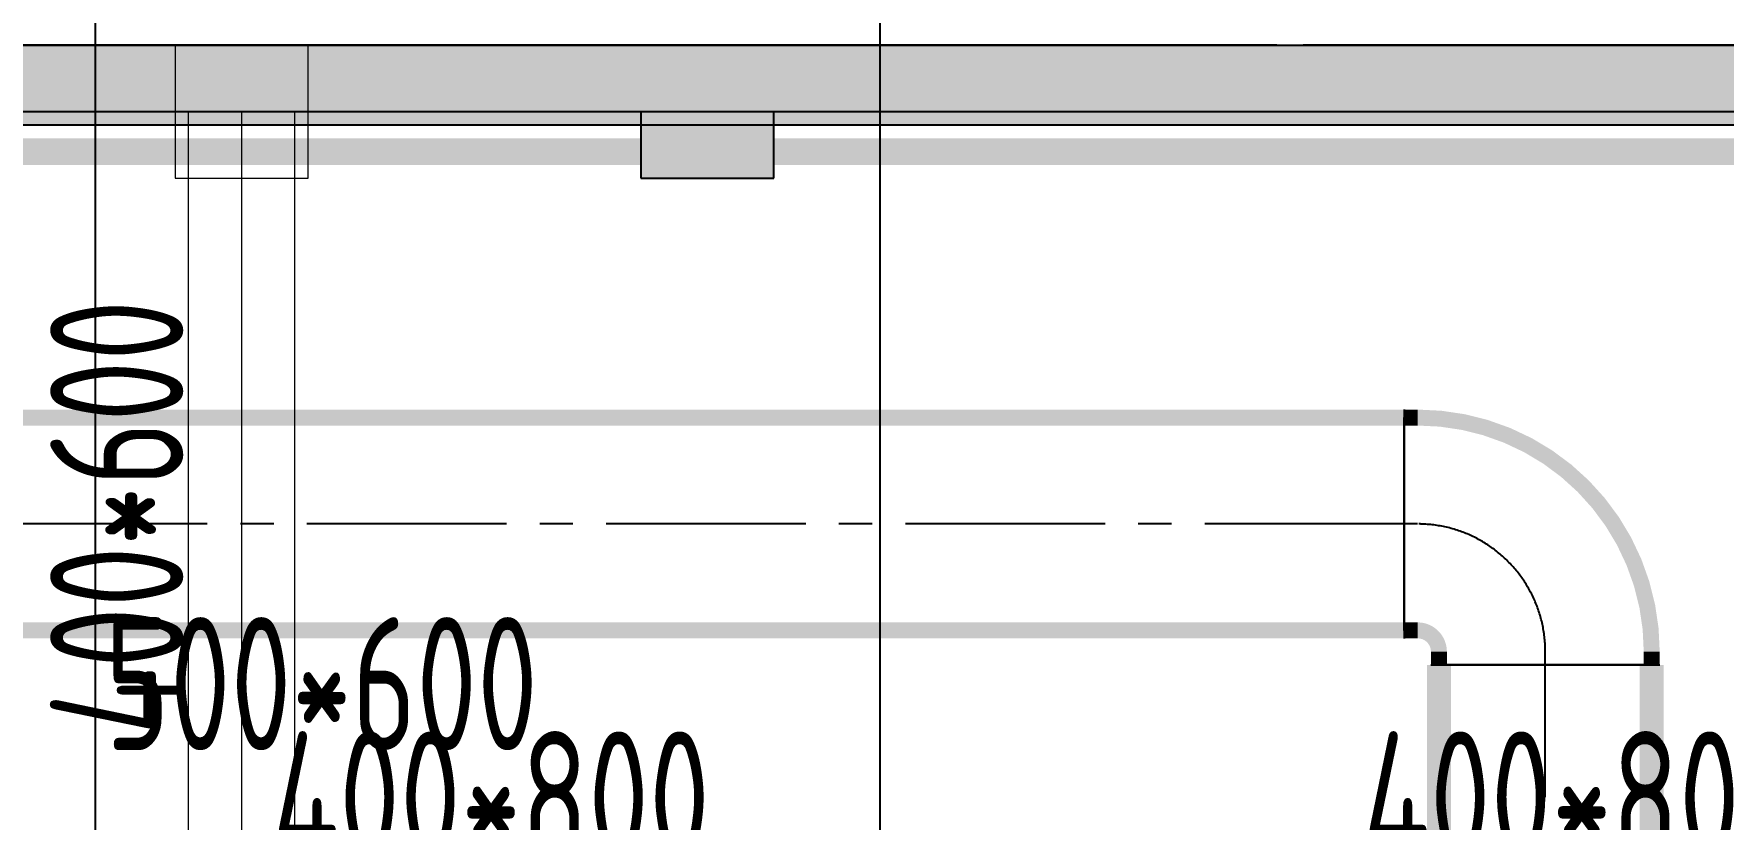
# Model space of a CAD drawing. Extents: x 369444 to 684549, y -549309 to 575337.
# Drawn here: x 514293 to 520643, y 467847 to 470800 of the extents above; entities that cross this region are included whole.
import ezdxf

# ---------------------------------------------------------------- set-up
doc = ezdxf.new("R2010")
doc.units = 0
doc.header["$LTSCALE"] = 1000
doc.header["$MEASUREMENT"] = 0
for name, pattern in [('__DASH', [0.35, 0.25, -0.1]), ('CENTER2', [1.125, 0.75, -0.125, 0.125, -0.125]), ('DASH', [0.35, 0.25, -0.1])]:
    doc.linetypes.add(name, pattern=pattern)
for name, color, linetype, lineweight, true_color in [('-1-0-1', 7, 'Continuous', 0, 0xc0c0c0), ('-1-1-2', 7, 'Continuous', 0, 0xc0c0c0), ('-2-0-1', 1, 'Continuous', 0, 0xff0000), ('-2-1-2', 9, 'Continuous', 0, 0x808080), ('1-6-1', 7, 'Continuous', 0, 0x55ff55), ('1-6-2', 7, 'Continuous', 0, 0x55ff55), ('11-6-1', 2, 'Continuous', 0, 0xffff00), ('11-6-2', 2, 'Continuous', 0, 0xffff00), ('11-6-5', 2, 'Continuous', 0, 0xffff00), ('12-6-1', 4, 'Continuous', 0, 0x00ffff), ('12-6-2', 4, 'Continuous', 0, 0x00ffff), ('12-6-5', 4, 'Continuous', 0, 0x00ffff)]:
    doc.layers.add(name, color=color, linetype=linetype, lineweight=lineweight, true_color=true_color)
for name, color, linetype in [('A-WALL-HATCH', 8, 'Continuous'), ('COLUMN', 9, 'Continuous'), ('DOTE', 1, 'Continuous'), ('DUCT-排烟中心线', 5, 'CENTER2'), ('DUCT-排烟法兰', 4, 'Continuous'), ('DUCT-排烟管', 2, 'Continuous'), ('DUCT-排烟管端线', 4, 'Continuous'), ('HS-A-轮廓线-地下室', 3, 'DASH'), ('PUB_HATCH', 8, 'Continuous'), ('WALL', 9, 'Continuous'), ('二期轮廓线', 8, 'DASH'), ('防火分区线', 7, 'Continuous'), ('风管标注', 3, 'Continuous')]:
    doc.layers.add(name, color=color, linetype=linetype)
doc.styles.add('yjkcad', font='yjkeng.shx', dxfattribs={"width": 0.7, "height": 250, "bigfont": 'yjkchn.shx'})

# ---------------------------------------------------------------- blocks, each defined once
blk = doc.blocks.new('N-风管')
at = {"layer": 'DUCT-排烟中心线', "color": 0}
for p, q in [((38489355400.452377, 3905563430.5), (38489338933.127274, 3905563430.5)), ((38489355450.452377, 3905563430.5), (38489355400.452377, 3905563430.5)), ((38489355930.452377, 3905562900.5), (38489355930.452377, 3905562950.5)), ((38489355930.452377, 3905559028.3), (38489355930.452377, 3905562900.5))]:
    blk.add_line(p, q, dxfattribs=at)
blk.add_arc((38489355450.452377, 3905562950.5), 480, 0.0000000569, 90, dxfattribs=at)
at = {"layer": 'DUCT-排烟法兰', "color": 0}
for p, q in [((38489355400.352386, 3905563860.5), (38489355400.352386, 3905563000.5)), ((38489355500.452377, 3905562900.4), (38489356360.452377, 3905562900.4))]:
    blk.add_line(p, q, dxfattribs=at)
at = {"layer": 'DUCT-排烟管', "color": 0}
for points, const_width in [([(38489355400.452377, 3905563830.5), (38489338933.127274, 3905563830.5)], 60), ([(38489355450.452377, 3905563830.5), (38489355400.452377, 3905563830.5)], 60), ([(38489338933.127274, 3905563030.5), (38489355400.452377, 3905563030.5)], 60), ([(38489355400.452377, 3905563030.5), (38489355450.452377, 3905563030.5)], 60), ([(38489355530.452377, 3905562950.5), (38489355530.452377, 3905562900.5)], 60), ([(38489356330.452377, 3905562900.5), (38489356330.452377, 3905562950.5)], 60), ([(38489355530.452377, 3905562900.5), (38489355530.452377, 3905559028.3)], 90), ([(38489356330.452377, 3905559028.3), (38489356330.452377, 3905562900.5)], 90)]:
    blk.add_lwpolyline(points, dxfattribs=dict(at, const_width=const_width))
at = {"layer": 'DUCT-排烟管', "color": 0, "const_width": 60}
for points in [[(38489356330.452377, 3905562950.5, 0.4142135622), (38489355450.452377, 3905563830.5)], [(38489355530.452377, 3905562950.5, 0.4142135624), (38489355450.452377, 3905563030.5)]]:
    blk.add_lwpolyline(points, format="xyb", dxfattribs=at)
at = {"layer": 'DUCT-排烟管端线', "color": 0}
for p, q in [((38489355400.452377, 3905563830.5), (38489355400.452377, 3905563030.5)), ((38489355400.452377, 3905563030.5), (38489355400.452377, 3905563830.5)), ((38489356330.452377, 3905562900.5), (38489355530.452377, 3905562900.5)), ((38489356330.452377, 3905562900.5), (38489355530.452377, 3905562900.5))]:
    blk.add_line(p, q, dxfattribs=at)

msp = doc.modelspace()

# ---------------------------------------------------------------- hatches: boundary and pattern name
at = {"layer": 'A-WALL-HATCH'}
msp.add_hatch(color=256, dxfattribs=at).paths.add_polyline_path([(517074.6, 470256.6), (517074.6, 470756.6), (516574.6, 470756.6), (516574.6, 470256.6)])
at = {"layer": 'PUB_HATCH'}
msp.add_hatch(color=256, dxfattribs=at).paths.add_polyline_path([(484428.7, 470517), (484558.7, 470457), (592974.6, 470457), (593274.6, 470757), (484408.7, 470757)])
at = {"layer": 'PUB_HATCH', "linetype": 'ByBlock'}
for points in [[(516574.6, 470507), (516574.6, 470756.6), (516824.6, 470756.6), (516824.6, 470757), (508874.6, 470757), (508874.6, 470756.6), (509124.6, 470756.6), (509124.6, 470507)], [(523024.6, 470507), (523024.6, 470756.6), (523274.6, 470756.6), (523274.6, 470757), (516824.6, 470757), (516824.6, 470756.6), (517074.6, 470756.6), (517074.6, 470507)]]:
    msp.add_hatch(color=256, dxfattribs=at).paths.add_polyline_path(points)

# ---------------------------------------------------------------- linework, layer by layer
at = {"layer": '-1-0-1', "color": 0}
msp.add_point((515074.3, 470507.1, -3600), dxfattribs=at)
at = {"layer": '-1-1-2', "color": 0}
msp.add_line((515074.3, 470507.1, -3600), (515074.3, 470507.1), dxfattribs=at)
at = {"layer": '-2-0-1', "color": 0}
for p, q in [((491874.3, 470507.1, -3600), (515074.3, 470507.1, -3600)), ((515074.3, 467456.9, -3600), (515074.3, 470507.1, -3600)), ((515074.3, 470507.1, -3600), (523274.3, 470507.1, -3600))]:
    msp.add_line(p, q, dxfattribs=at)
at = {"layer": '-2-1-2', "color": 0}
for p, q in [((491874.3, 470507.1), (515074.3, 470507.1)), ((515074.3, 467456.9), (515074.3, 470507.1)), ((515074.3, 470507.1), (523274.3, 470507.1))]:
    msp.add_line(p, q, dxfattribs=at)
at = {"layer": '1-6-1', "color": 0}
for p, q in [((515074.3, 470757.1, -3600), (491874.3, 470757.1, -3600)), ((491874.3, 470757.1), (515074.3, 470757.1)), ((515074.3, 470757.1, -3600), (515074.3, 470757.1)), ((523274.3, 470757.1, -3600), (515074.3, 470757.1, -3600)), ((515074.3, 470757.1), (523274.3, 470757.1)), ((515074.3, 470757.1), (515074.3, 470757.1, -3600)), ((515074.3, 470457.1), (491874.3, 470457.1)), ((491874.3, 470457.1, -3600), (515074.3, 470457.1, -3600)), ((515074.3, 470457.1), (515074.3, 470457.1, -3600)), ((523274.3, 470457.1), (515074.3, 470457.1)), ((515074.3, 470457.1, -3600), (523274.3, 470457.1, -3600)), ((515074.3, 470457.1, -3600), (515074.3, 470457.1))]:
    msp.add_line(p, q, dxfattribs=at)
at = {"layer": '1-6-2', "color": 0}
for p, q in [((515074.3, 470507.1), (491874.3, 470507.1)), ((491874.3, 470507.1, -3600), (515074.3, 470507.1, -3600)), ((515074.3, 470507.1), (515074.3, 470507.1, -3600)), ((523274.3, 470507.1), (515074.3, 470507.1)), ((515074.3, 470507.1, -3600), (523274.3, 470507.1, -3600)), ((515074.3, 470507.1, -3600), (515074.3, 470507.1))]:
    msp.add_line(p, q, dxfattribs=at)
at = {"layer": '11-6-1', "color": 0}
for p, q in [((514824.3, 470757.1), (514824.3, 470257.1)), ((515324.3, 470757.1), (514824.3, 470757.1)), ((514824.3, 470757.1, -3600), (514824.3, 470257.1, -3600)), ((515324.3, 470757.1, -3600), (514824.3, 470757.1, -3600)), ((514824.3, 470757.1, -3600), (514824.3, 470757.1)), ((515324.3, 470257.1), (515324.3, 470757.1)), ((515324.3, 470257.1, -3600), (515324.3, 470757.1, -3600)), ((515324.3, 470757.1, -3600), (515324.3, 470757.1)), ((514824.3, 470257.1), (515324.3, 470257.1)), ((514824.3, 470257.1, -3600), (515324.3, 470257.1, -3600)), ((514824.3, 470257.1, -3600), (514824.3, 470257.1)), ((515324.3, 470257.1, -3600), (515324.3, 470257.1))]:
    msp.add_line(p, q, dxfattribs=at)
at = {"layer": '11-6-2', "color": 0}
msp.add_line((515074.3, 470507.1, -3600), (515074.3, 470507.1), dxfattribs=at)
at = {"layer": '12-6-1', "color": 0}
for p, q in [((514874.3, 470507.1), (515274.3, 470507.1)), ((514874.3, 470507.1, -600), (514874.3, 470507.1)), ((515274.3, 470507.1, -600), (514874.3, 470507.1, -600)), ((514874.3, 467456.9), (514874.3, 470507.1)), ((514874.3, 467456.9, -600), (514874.3, 470507.1, -600)), ((515274.3, 470507.1), (515274.3, 470507.1, -600)), ((515274.3, 467456.9), (515274.3, 470507.1)), ((515274.3, 467456.9, -600), (515274.3, 470507.1, -600))]:
    msp.add_line(p, q, dxfattribs=at)
at = {"layer": '12-6-2', "color": 0}
msp.add_line((515074.3, 467456.9), (515074.3, 470507.1), dxfattribs=at)
at = {"layer": 'COLUMN', "color": 8}
for p, q in [((516574.6, 470507), (516574.6, 470256.6)), ((517074.6, 470256.6), (517074.6, 470507)), ((516574.6, 470256.6), (517074.6, 470256.6))]:
    msp.add_line(p, q, dxfattribs=at)
at = {"layer": 'DOTE', "color": 8}
for p, q in [((514524.5, 59364.2), (514524.5, 476704.8)), ((517474.5, 261807), (517474.5, 476704.8))]:
    msp.add_line(p, q, dxfattribs=at)
at = {"layer": 'DOTE', "color": 8, "lineweight": -2}
msp.add_line((377844.4, 470507), (624570.9, 470507), dxfattribs=at)
at = {"layer": 'HS-A-轮廓线-地下室', "lineweight": -2, "ltscale": 8}
msp.add_lwpolyline([(592974.5, 470757), (537864.5, 470756.9), (478574.5, 470756.9), (478574.5, 455557), (459624.8, 455556.9)], dxfattribs=at)
at = {"layer": 'WALL'}
for p, q in [((484408.7, 470757), (593274.6, 470757)), ((484558.7, 470457), (592974.6, 470457))]:
    msp.add_line(p, q, dxfattribs=at)
at = {"layer": 'WALL', "linetype": 'ByBlock'}
for p, q in [((508874.6, 470757), (516824.6, 470757)), ((516824.6, 470757), (523274.6, 470757)), ((509124.6, 470507), (516574.6, 470507)), ((517074.6, 470507), (523024.6, 470507))]:
    msp.add_line(p, q, dxfattribs=at)
at = {"layer": '二期轮廓线', "ltscale": 6}
msp.add_lwpolyline([(592974.6, 470757), (537864.7, 470756.9), (478574.7, 470756.9), (478574.6, 455557), (459624.9, 455556.9)], dxfattribs=at)
at = {"layer": '防火分区线', "linetype": '__DASH', "lineweight": -2, "ltscale": 8, "const_width": 100}
msp.add_lwpolyline([(478974.5, 470356.9), (537464.5, 470356.9), (537464.5, 462356.7), (528684.5, 462356.7), (528684.5, 460456.7), (524614.5, 460456.7), (524614.5, 457856.7), (524174.5, 457856.7), (524174.5, 459506.7), (521224.5, 459506.7), (521224.5, 461956.7), (515524.5, 461956.7), (515524.5, 462957), (512874.5, 462957), (512874.5, 456506.9), (509324.5, 456506.7), (509324.5, 455806.7), (505574.5, 455806.8), (505574.5, 458656.7), (501424.5, 458656.7)], dxfattribs=at)

# ---------------------------------------------------------------- block references
at = {"layer": '风管标注', "color": 8}
msp.add_blockref('N-风管', (-38488835956.2, -3905094473.4), dxfattribs=at)

# ---------------------------------------------------------------- texts
at = {"layer": '11-6-5', "color": 0, "insert": (515374.3, 468106.9, -3600), "char_height": 500, "attachment_point": 8, "style": 'yjkcad'}
msp.add_mtext('500*600', dxfattribs=at)
at = {"layer": '12-6-5', "color": 0, "insert": (514854.3, 468982), "char_height": 500, "attachment_point": 8, "rotation": 90, "style": 'yjkcad'}
msp.add_mtext('400*600', dxfattribs=at)
at = {"layer": '12-6-5', "color": 0, "char_height": 500, "attachment_point": 8, "style": 'yjkcad'}
for insert in [(516011.8, 467676.9), (520111.8, 467676.9)]:
    msp.add_mtext('400*800', dxfattribs=dict(at, insert=insert))

doc.saveas('drawing.dxf')
